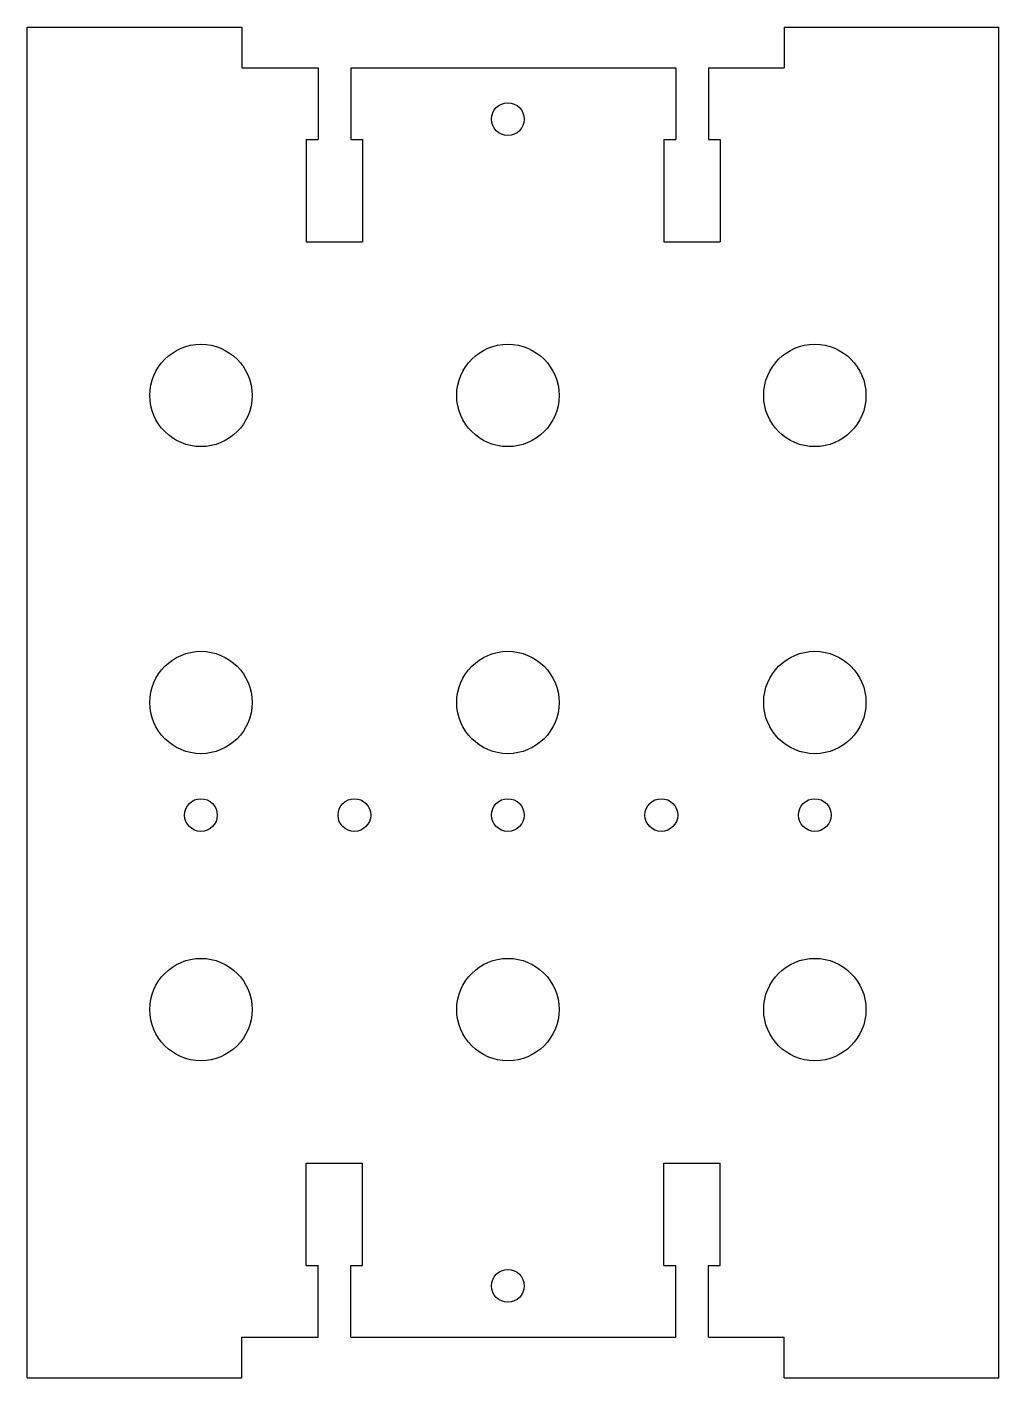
# Model space of a CAD drawing. Extents: x -52 to 43, y -66 to 66.
import ezdxf

# ---------------------------------------------------------------- set-up
doc = ezdxf.new("R2010")
doc.units = 0
doc.header["$MEASUREMENT"] = 0
doc.layers.get('0').update_dxf_attribs({"linetype": 'CONTINUOUS'})
doc.layers.add('original', color=7, linetype='CONTINUOUS')

msp = doc.modelspace()

# ---------------------------------------------------------------- linework, layer by layer
at = {"color": 0}
for centre in [(-5, 57), (-35, -11), (-20, -11), (-5, -11), (10, -11), (25, -11), (-5, -57)]:
    msp.add_circle(centre, 1.6, dxfattribs=at)
at = {"layer": 'original', "color": 0}
for p, q in [((-52, 66), (-31, 66)), ((-52, -66), (-52, 66)), ((-31, 66), (-31, 62)), ((22, 66), (22, 62)), ((22, 66), (43, 66)), ((43, -66), (43, 66)), ((-31, 62), (-23.55, 62)), ((-23.55, 62), (-23.55, 55)), ((-20.35, 62), (-20.35, 55)), ((-20.35, 62), (11.4, 62)), ((11.4, 62), (11.4, 55)), ((14.6, 62), (14.6, 55)), ((14.6, 62), (22, 62)), ((-24.7, 55), (-23.55, 55)), ((-24.7, 55), (-24.7, 45)), ((-20.35, 55), (-19.2, 55)), ((-19.2, 55), (-19.2, 45)), ((10.25, 55), (11.4, 55)), ((10.25, 55), (10.25, 45)), ((14.6, 55), (15.75, 55)), ((15.75, 55), (15.75, 45)), ((-24.7, 45), (-19.2, 45)), ((10.25, 45), (15.75, 45)), ((-24.7, -45), (-19.2, -45)), ((-24.7, -55), (-24.7, -45)), ((-19.2, -55), (-19.2, -45)), ((10.25, -45), (15.75, -45)), ((10.25, -55), (10.25, -45)), ((15.75, -55), (15.75, -45)), ((-24.7, -55), (-23.55, -55)), ((-23.55, -62), (-23.55, -55)), ((-20.35, -62), (-20.35, -55)), ((-20.35, -55), (-19.2, -55)), ((10.25, -55), (11.4, -55)), ((11.4, -62), (11.4, -55)), ((14.6, -62), (14.6, -55)), ((14.6, -55), (15.75, -55)), ((-31, -62), (-23.55, -62)), ((-31, -66), (-31, -62)), ((-20.35, -62), (11.4, -62)), ((14.6, -62), (22, -62)), ((22, -66), (22, -62)), ((-52, -66), (-31, -66)), ((22, -66), (43, -66))]:
    msp.add_line(p, q, dxfattribs=at)
for centre in [(-35, 30), (-5, 30), (25, 30), (-35, 0), (-5, 0), (25, 0), (-35, -30), (-5, -30), (25, -30)]:
    msp.add_circle(centre, 5, dxfattribs=at)

doc.saveas('drawing.dxf')
